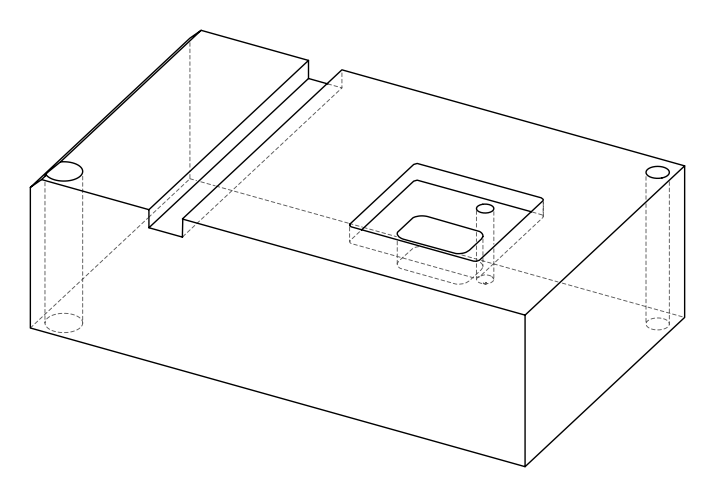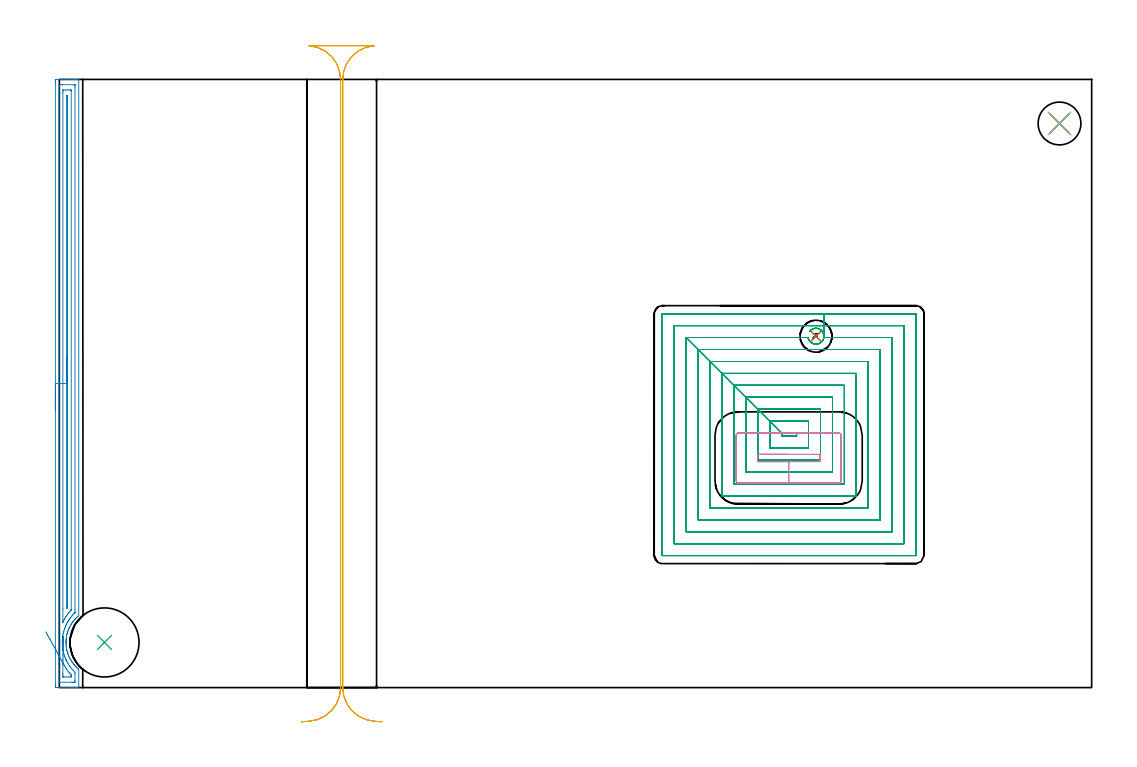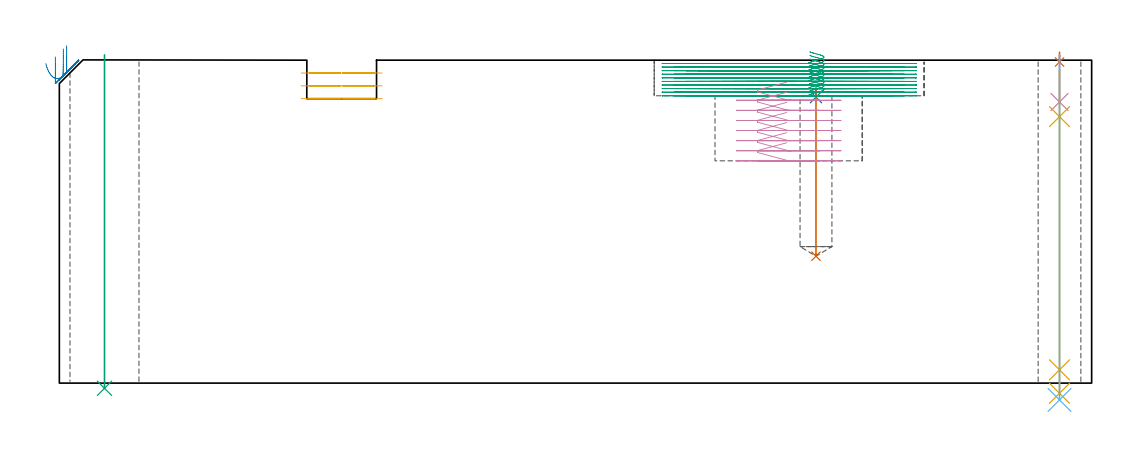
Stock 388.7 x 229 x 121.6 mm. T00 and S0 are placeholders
(PLAN: 11 operations, 9 tool changes, 61.4 min)
(1 SPOT_DRILL | STEP1HOLE_1 | NXT0321_9005460120000 | 0.03 min | 3 mm3)
(2 SPOT_DRILL_1 | STEP1POCKET | NXT0321_9005460120000 | 0.03 min | 1413 mm3)
(3 INDEXABLE_INSERT_DRILL_THROUGH_HOLE_FROM_SOLID | STEP1HOLE | NXT0302_023 | 0.5 min | 64501 mm3)
(4 DRILL_BLIND_HOLE_INTO_CENTER | STEP1HOLE_1 | NXT0301_076 | 0.07 min | 1244 mm3)
(5 GUN_DRILL_THROUGH_HOLE | STEP1HOLE_1 | UGT0307_007 | 0.6 min | 8371 mm3)
(6 DRILL_TO_ENLARGE_THROUGH_HOLE | STEP1HOLE_1 | UGT0301_285 | 0.52 min | 15088 mm3)
(7 DRILL_BLIND_HOLE_INTO_CENTER_1 | STEP1POCKET | UGT0301_515 | 0.25 min | 6637 mm3)
(8 AREA_MILL | FG_CHAMFER_SURFACE | UGT0205_001 | 7.37 min | 8739 mm3)
(9 MILL_RECTANGULAR_POCKET | POCKET_RECTANGULAR_STRAIGHT | NXT0201_008 | Follow Part, ap 1.5, ae 75% | 45.35 min | 130606 mm3)
(10 MILL_RECTANGULAR_POCKET_1 | POCKET_RECTANGULAR_STRAIGHT_1 | UGT0201_008 | Follow Part, ap 4, ae 75% | 3.22 min | 45509 mm3)
(11 MILL_RECTANGULAR_SLOT | SLOT_RECTANGULAR | UGT0201_109 | Follow Part, ap 6.35, ae 75% | 3.44 min | 87074 mm3)
(TOOL NXT0321_9005460120000 | NC Spot Drill, 142deg, 12mm, Carbide, Uncoated | D12 PA142 FL30 Z2)
(TOOL NXT0302_023 | Index. Insert Drill 26mm [880-D2600L32-05] | D26 PA176 FL130 Z2)
(TOOL NXT0301_076 | Carbide Drill 10.5mm [860.1-1050-032A1-MM 2214] | D10.5 PA140 FL55 Z2)
(TOOL UGT0307_007 | Gun Drill 10 mm | D10 PA130 FL24 Z1)
(TOOL UGT0301_285 | Twist Drill 16.1 mm | D16.1 PA118 FL125 Z2)
(TOOL UGT0301_515 | Carbide Drill 12.0 mm | D12 PA118 FL101 Z2)
(TOOL UGT0205_001 | Chamfer Mill 20 x 3 x 45 deg. | D20 FL50 Z2)
(TOOL NXT0201_008 | ENDMILL 6mm [2P460-0600-NA 1630] | D6 FL26 Z6)
(TOOL UGT0201_008 | End Mill 16 mm | D16 FL32 Z4)
(TOOL UGT0201_109 | End Mill 25.4 mm | D25.4 FL25 Z2)
(OP 1 SPOT_DRILL)
G17 G21 G94 G90
T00 M6
G54
G17 G0 G90 X376.6 Y212.4 S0 M3
G43 Z131.6 H0
G94 G81 G98 Z120.907 F250. R124.6
G80
M5
M2
(OP 2 SPOT_DRILL_1)
G17 G21 G94 G90
T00 M6
G54
G17 G0 G90 X284.9 Y132.3 S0 M3
G43 Z131.6 H0
G94 G81 G98 Z107.684 F250. R111.2
G80
M5
M2
(OP 3 INDEXABLE_INSERT_DRILL_THROUGH_HOLE_FROM_SOLID)
G17 G21 G94 G90
T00 M6
G54
G17 G0 G90 X17. Y17. S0 M3
G43 Z131.6 H1
G94 G81 G98 Z-1.954 F250. R123.6
G80
M5
M2
(OP 4 DRILL_BLIND_HOLE_INTO_CENTER)
G17 G21 G94 G90
T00 M6
G54
G17 G0 G90 X376.6 Y212.4 S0 M3
G43 Z131.6 H1
G94 G81 G98 Z105.85 F250. R123.6
G80
M5
M2
(OP 5 GUN_DRILL_THROUGH_HOLE)
G17 G21 G94 G90
T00 M6
G54
G17 G0 G90 X376.6 Y212.4 M8
G43 Z131.6 H0
Z117.934
S716 M3
G94 G1 Z100.338 F125. M26
G4 X.084
Z5. F250.
G4 X.084
Z-3.832 F125.
G4 X.084
M5
M9
G0 Z117.934
Z131.6
M2
(OP 6 DRILL_TO_ENLARGE_THROUGH_HOLE)
G17 G21 G94 G90
T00 M6
G54
G17 G0 G90 X376.6 Y212.4 S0 M3
G43 Z131.6 H0
G94 G73 G98 Z-6.337 F250. Q15.992 R123.6
G80
M5
M2
(OP 7 DRILL_BLIND_HOLE_INTO_CENTER_1)
G17 G21 G94 G90
T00 M6
G54
G17 G0 G90 X284.9 Y132.3 S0 M3
G43 Z131.6 H0
G94 G81 G98 Z47.8 F250. R110.2
G80
M5
M2
(OP 8 AREA_MILL)
G17 G21 G94 G90
T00 M6
G54
G17 G0 G90 X-1.5 Y104.5 S1061 M3
G43 Z131.6 H0
Z122.8
G94 G1 Y104.538 Z121.928 F250.
Y104.652 Z121.063
Y104.841 Z120.212
Y105.103 Z119.38
Y105.437 Z118.574
Y105.84 Z117.8
Y106.308 Z117.064
Y106.84 Z116.372
Y107.429 Z115.729
Y108.072 Z115.14
Y108.764 Z114.608
Y109.5 Z114.14
Y110.274 Z113.737
Y111.08 Z113.403
Y111.912 Z113.141
Y112.764 Z112.952
Y113.628 Z112.838
Y114.5 Z112.8
Y227.935
X-1.499 Y228.384 Z112.801
X-1.495 Y228.823 Z112.803
X-1.492 Y228.99 Z112.806
X-1.062 Y229. Z113.235
X4.221 Z118.515
X4.767 Z119.064
X5.101 Z119.397
X5.648 Z119.944
X5.982 Z120.277
X6.65 Z120.949
X6.968 Z121.267
X7.301 Y228.994 Z121.591
X7.305 Y228.991 Z121.595
X7.3 Y228.834 Z121.6
X7.301 Y27.088 Z121.599
X6.97 Y26.806 Z121.27
X6.931 Y26.772 Z121.23
X6.588 Y26.461 Z120.887
X6.19 Y26.064 Z120.489
X6.057 Y25.924 Z120.354
X5.982 Y25.844 Z120.278
X5.902 Y25.762 Z120.201
X5.84 Y25.696 Z120.139
X5.688 Y25.521 Z119.986
X5.395 Y25.167 Z119.694
X5.348 Y25.108 Z119.648
X5.109 Y24.804 Z119.408
X5.057 Y24.733 Z119.356
X4.839 Y24.429 Z119.136
X4.808 Y24.382 Z119.105
X4.498 Y23.911 Z118.795
X4.455 Y23.839 Z118.752
X4.232 Y23.467 Z118.531
X3.963 Y22.985 Z118.262
X3.756 Y22.558 Z118.054
X3.614 Y22.246 Z117.914
X3.561 Y22.126 Z117.858
X3.532 Y22.053 Z117.827
X3.38 Y21.681 Z117.678
X3.214 Y21.234 Z117.514
X3.087 Y20.856 Z117.387
X2.944 Y20.341 Z117.242
X2.926 Y20.267 Z117.222
X2.833 Y19.896 Z117.132
X2.738 Y19.449 Z117.036
X2.727 Y19.373 Z117.021
X2.662 Y19.003 Z116.957
X2.607 Y18.603 Z116.902
X2.6 Y18.556 Z116.896
X2.554 Y18.11 Z116.851
X2.54 Y17.867 Z116.831
X2.524 Y17.664 Z116.82
X2.51 Y17.192 Z116.803
Y17.164
X2.511 Y17.038 Z116.802
X2.51 Y16.771 Z116.804
X2.524 Y16.325 Z116.822
X2.555 Y15.879 Z116.852
X2.563 Y15.801 Z116.86
X2.6 Y15.432 Z116.899
X2.631 Y15.206 Z116.93
X2.661 Y14.986 Z116.961
X2.675 Y14.907 Z116.974
X2.74 Y14.539 Z117.04
X2.84 Y14.094 Z117.135
X2.862 Y14.014 Z117.155
X2.982 Y13.54 Z117.282
X3.071 Y13.201 Z117.37
X3.088 Y13.143 Z117.387
X3.186 Y12.853 Z117.485
X3.23 Y12.724 Z117.528
X3.34 Y12.423 Z117.64
X3.383 Y12.309 Z117.68
X3.418 Y12.228 Z117.713
X3.543 Y11.919 Z117.841
X3.567 Y11.861 Z117.865
X3.765 Y11.416 Z118.063
X3.862 Y11.215 Z118.161
X3.964 Y11.016 Z118.261
X4.237 Y10.524 Z118.533
X4.508 Y10.075 Z118.806
X4.795 Y9.631 Z119.092
X4.839 Y9.567 Z119.136
X5.147 Y9.149 Z119.446
X5.466 Y8.739 Z119.766
X5.536 Y8.655 Z119.836
X5.588 Y8.592 Z119.888
X5.713 Y8.45 Z120.012
X5.938 Y8.208 Z120.237
X6.275 Y7.846 Z120.574
X6.361 Y7.762 Z120.66
X6.588 Y7.54 Z120.887
X6.917 Y7.242 Z121.216
X7.027 Y7.147 Z121.326
X7.3 Y6.901 Z121.6
Y0.169
X7.301 Y0.004 Z121.592
X6.968 Y0. Z121.267
X6.65 Z120.949
X5.982 Z120.277
X4.767 Z119.064
X4.221 Z118.515
X-0.789 Z113.508
X-1.062 Y0.002 Z113.235
X-1.285 Y0.005 Z113.012
X-1.492 Y0.01 Z112.806
X-1.495 Y0.177 Z112.803
X-1.499 Y0.616 Z112.801
X-1.5 Y1.06 Z112.8
Y114.5
X-0.086 Z114.214
X-0.085 Y226.5 Z114.215
X-0.084 Y226.598 Z114.216
X-0.079 Y226.986 Z114.221
X0.306 Y226.996 Z114.606
X0.699 Y226.999 Z114.999
X1.183 Y227. Z115.483
X5.794 Y226.999 Z120.094
X5.825 Y226.998 Z120.125
X5.857 Y226.994 Z120.157
X5.878 Y226.991 Z120.178
X5.879 Y226.966 Z120.179
X5.885 Y226.696 Z120.185
Y226.598
X5.886 Y225.802 Z120.186
Y29.199
X5.884 Y28.405 Z120.184
X5.882 Y28.305 Z120.182
X5.879 Y28.211 Z120.179
X5.54 Y27.861 Z119.84
X5.101 Y27.412 Z119.401
X4.691 Y26.935 Z118.991
X4.344 Y26.519 Z118.644
X4.289 Y26.449 Z118.589
X4.221 Y26.359 Z118.521
X3.915 Y25.936 Z118.215
X3.699 Y25.626 Z117.999
X3.556 Y25.407 Z117.856
X3.34 Y25.068 Z117.64
X3.215 Y24.86 Z117.515
X3.141 Y24.733 Z117.441
X2.897 Y24.289 Z117.197
X2.664 Y23.839 Z116.964
X2.623 Y23.757 Z116.923
X2.596 Y23.701 Z116.896
X2.46 Y23.401 Z116.76
X2.323 Y23.085 Z116.623
X2.267 Y22.946 Z116.567
X2.074 Y22.445 Z116.374
X1.932 Y22.053 Z116.232
X1.842 Y21.786 Z116.142
X1.652 Y21.16 Z115.952
X1.642 Y21.128 Z115.942
X1.636 Y21.103 Z115.936
X1.579 Y20.883 Z115.879
X1.464 Y20.384 Z115.764
X1.439 Y20.267 Z115.739
X1.32 Y19.636 Z115.62
X1.277 Y19.373 Z115.577
X1.207 Y18.858 Z115.507
X1.168 Y18.48 Z115.468
X1.133 Y18.039 Z115.433
X1.11 Y17.587 Z115.41
X1.099 Y17.181 Z115.399
X1.101 Y16.694 Z115.401
X1.116 Y16.271 Z115.416
X1.145 Y15.801 Z115.445
X1.191 Y15.302 Z115.491
X1.238 Y14.907 Z115.538
X1.338 Y14.258 Z115.638
X1.382 Y14.014 Z115.682
X1.579 Y13.139 Z115.879
X1.585 Y13.118 Z115.885
X1.837 Y12.228 Z116.137
X1.969 Y11.833 Z116.269
X2.155 Y11.335 Z116.455
X2.46 Y10.597 Z116.76
X2.528 Y10.441 Z116.828
X2.586 Y10.313 Z116.886
X2.844 Y9.809 Z117.144
X2.988 Y9.548 Z117.288
X3.34 Y8.939 Z117.64
X3.516 Y8.655 Z117.816
X3.849 Y8.139 Z118.149
X4.127 Y7.762 Z118.427
X4.168 Y7.708 Z118.468
X4.221 Y7.639 Z118.521
X4.56 Y7.216 Z118.86
X4.858 Y6.868 Z119.158
X5.101 Y6.604 Z119.401
X5.693 Y5.975 Z119.993
X5.879 Y5.771 Z120.179
X5.886 Y5.082 Z120.186
X5.885 Y2.501 Z120.185
X5.884 Y2.402 Z120.184
X5.879 Y2.014 Z120.179
X5.494 Y2.004 Z119.794
X5.101 Y2.001 Z119.401
X4.617 Y2. Z118.917
X0.006 Y2.001 Z114.306
X-0.025 Y2.002 Z114.275
X-0.057 Y2.006 Z114.243
X-0.078 Y2.009 Z114.222
X-0.079 Y2.034 Z114.221
X-0.085 Y2.304 Z114.215
X-0.086 Y6.677 Z114.214
Y114.5
X1.328 Z115.628
X1.329 Y224.172 Z115.629
X1.332 Y224.811 Z115.632
X1.335 Y224.938 Z115.635
X1.338 Y224.99 Z115.638
X1.397 Y224.996 Z115.697
X1.579 Y224.998 Z115.879
X2.274 Y225. Z116.574
X3.154 Z117.454
X4.035 Z118.335
X4.221 Y224.997 Z118.521
X4.407 Y224.993 Z118.707
X4.455 Y224.99 Z118.755
X4.465 Y224.961 Z118.765
X4.468 Y224.896 Z118.768
X4.47 Y224.811 Z118.77
X4.471 Y224.557 Z118.771
Y29.518
X4.469 Y29.358 Z118.769
X4.467 Y29.279 Z118.767
X4.465 Y29.244 Z118.765
X4.428 Y29.199 Z118.728
X4.329 Y29.089 Z118.629
X4.221 Y28.97 Z118.521
X3.913 Y28.618 Z118.213
X3.644 Y28.305 Z117.944
X3.507 Y28.137 Z117.807
X3.34 Y27.927 Z117.64
X3.12 Y27.635 Z117.42
X2.957 Y27.412 Z117.257
X2.753 Y27.115 Z117.053
X2.46 Y26.68 Z116.76
X2.397 Y26.583 Z116.697
X2.358 Y26.519 Z116.658
X2.066 Y26.025 Z116.366
X1.838 Y25.626 Z116.138
X1.747 Y25.456 Z116.047
X1.579 Y25.133 Z115.879
X1.364 Y24.696 Z115.664
X1.354 Y24.677 Z115.654
X1.34 Y24.654 Z115.64
X1.335 Y24.679 Z115.635
X1.331 Y24.733 Z115.631
X1.329 Y24.769 Z115.629
X1.328 Y29.565 Z115.628
Y114.5
X2.743 Z117.043
Y222.419
X2.745 Y222.736 Z117.045
X2.748 Y222.897 Z117.048
X2.751 Y222.99 Z117.051
X2.796 Y222.993 Z117.096
X2.9 Y222.995 Z117.2
X3.004 Y222.993 Z117.304
X3.049 Y222.99 Z117.349
X3.052 Y222.897 Z117.352
X3.055 Y222.738 Z117.355
X3.057 Y222.419 Z117.357
Y222.132
Y30.985
X3.056 Y30.666 Z117.356
X3.054 Y30.383 Z117.354
X3.05 Y30.231 Z117.35
X2.943 Y30.092 Z117.243
X2.884 Y30.02 Z117.184
X2.857 Y29.988 Z117.157
X2.819 Y29.945 Z117.119
X2.754 Y29.875 Z117.054
X2.748 Y29.872 Z117.048
X2.746 Y29.875 Z117.046
X2.744 Y29.905 Z117.044
X2.743 Y30.328 Z117.043
Y114.5
Y115.372 Z117.081
Y116.236 Z117.195
Y117.088 Z117.383
Y117.92 Z117.646
Y118.726 Z117.98
Y119.5 Z118.382
Y120.236 Z118.851
Y120.928 Z119.382
Y121.571 Z119.972
Y122.16 Z120.615
Y122.692 Z121.307
Y123.16 Z122.043
Y123.563 Z122.816
Y123.897 Z123.622
Y124.159 Z124.454
Y124.348 Z125.306
Y124.462 Z126.171
Y124.5 Z127.043
G0 Z131.6
X-5.086 Y21.006
Z120.311
G1 X-4.888 Y20.645 Z119.542
X-4.658 Y20.226 Z118.812
X-4.399 Y19.753 Z118.126
X-4.111 Y19.23 Z117.49
X-3.799 Y18.66 Z116.909
X-3.463 Y18.047 Z116.386
X-3.106 Y17.397 Z115.926
X-2.731 Y16.715 Z115.533
X-2.342 Y16.005 Z115.209
X-1.94 Y15.273 Z114.956
X-1.529 Y14.524 Z114.778
X-1.112 Y13.765 Z114.675
X-0.693 Y13. Z114.647
X-0.274 Y12.237 Z114.696
X0.142 Y11.48 Z114.82
X0.55 Y10.735 Z115.019
X0.949 Y10.008 Z115.291
X1.335 Y9.305 Z115.635
X1.475 Y9.051 Z115.775
X1.579 Y8.855 Z115.879
X1.684 Y8.655 Z115.984
X1.806 Y8.425 Z116.106
X2.196 Y7.762 Z116.496
X2.46 Y7.328 Z116.76
X2.761 Y6.868 Z117.061
X3.34 Y6.072 Z117.64
X3.414 Y5.975 Z117.714
X3.722 Y5.588 Z118.022
X4.173 Y5.082 Z118.473
X4.422 Y4.808 Z118.722
X4.465 Y4.744 Z118.765
X4.467 Y4.613 Z118.767
X4.469 Y4.443 Z118.769
X4.468 Y4.189 Z118.768
X4.465 Y4.063 Z118.765
X4.462 Y4.01 Z118.762
X4.403 Y4.004 Z118.703
X4.221 Y4.002 Z118.521
X3.526 Y4. Z117.826
X2.646 Z116.946
X1.765 Z116.065
X1.579 Y4.003 Z115.879
X1.393 Y4.007 Z115.693
X1.345 Y4.01 Z115.645
X1.335 Y4.039 Z115.635
X1.332 Y4.104 Z115.632
X1.33 Y4.189 Z115.63
X1.329 Y4.828 Z115.629
X1.328 Y5.082 Z115.628
X1.33 Y8.908 Z115.63
X1.332 Y9.164 Z115.632
X1.335 Y9.305 Z115.635
X1.35 Y10.176 Z115.688
X1.365 Y11.039 Z115.817
X1.38 Y11.887 Z116.021
X1.395 Y12.714 Z116.298
X1.409 Y13.514 Z116.646
X1.422 Y14.28 Z117.062
X1.435 Y15.008 Z117.544
X1.447 Y15.69 Z118.087
X1.458 Y16.323 Z118.688
X1.468 Y16.901 Z119.341
X1.477 Y17.42 Z120.042
X1.485 Y17.875 Z120.786
X1.492 Y18.264 Z121.567
X1.498 Y18.584 Z122.379
X1.502 Y18.832 Z123.215
X1.505 Y19.005 Z124.07
X1.507 Y19.104 Z124.937
Y19.127 Z125.809
G0 Z131.6
M5
M2
(OP 9 MILL_RECTANGULAR_POCKET)
G17 G21 G94 G90
T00 M6
G54
G17 G0 G90 X282.608 Y134.212 S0 M3
G43 Z131.711 H1
Z124.711
G94 G1 X282.726 Y134.364 Z124.66 F250.
X282.755 Y134.394 Z124.648
X283.142 Y134.726 Z124.511
X283.619 Y135.008 Z124.363
X283.833 Y135.102 Z124.3
X284.065 Y135.188 Z124.234
X284.681 Y135.293 Z124.067
X285.305 Y135.27 Z123.9
X285.911 Y135.122 Z123.732
X286.475 Y134.853 Z123.565
X286.674 Y134.707 Z123.499
X287.095 Y134.334 Z123.348
X287.45 Y133.872 Z123.192
X287.578 Y133.662 Z123.126
X287.806 Y133.053 Z122.952
X287.898 Y132.41 Z122.778
X287.851 Y131.761 Z122.603
X287.666 Y131.138 Z122.429
X287.352 Y130.568 Z122.255
X286.924 Y130.079 Z122.081
X286.73 Y129.928 Z122.015
X286.274 Y129.641 Z121.871
X286.056 Y129.529 Z121.805
X285.524 Y129.364 Z121.656
X284.97 Y129.299 Z121.506
X284.414 Y129.337 Z121.357
X283.875 Y129.477 Z121.208
X283.371 Y129.714 Z121.058
X283.17 Y129.855 Z120.993
X282.97 Y129.996 Z120.927
X282.695 Y130.257 Z120.826
X282.456 Y130.549 Z120.724
X282.329 Y130.759 Z120.659
X282.102 Y131.233 Z120.518
X282.008 Y131.508 Z120.44
X281.97 Y131.653 Z120.4
X281.947 Y131.8 Z120.36
X236. F500.
X272. Y95.8
Y94.7
X277.6
Y95.8
X272.
X267.5 Y100.3
Y90.2
X282.1
Y100.3
X267.5
X263. Y104.8
Y85.7
X286.6
Y104.8
X263.
X258.5 Y109.3
Y81.2
X291.1
Y109.3
X258.5
X254. Y113.8
Y76.7
X295.6
Y113.8
X254.
X249.5 Y118.3
Y72.2
X300.1
Y118.3
X249.5
X245. Y122.8
Y67.7
X304.6
Y122.8
X245.
X240.5 Y127.3
Y63.2
X309.1
Y127.3
X240.5
X236. Y131.8
Y58.7
X313.6
Y131.8
X287.848
G3 X287.848 Y132.808 R3.014
G1 Y136.3
X231.5
Y54.2
X318.1
Y136.3
X287.848
Y140.8
X227.1
X227.045 Y140.795
X227.005 Y140.755
X227. Y140.7
Y49.8
X227.005 Y49.745
X227.045 Y49.705
X227.1 Y49.7
X322.5
X322.555 Y49.705
X322.595 Y49.745
X322.6 Y49.8
Y140.7
X322.595 Y140.755
X322.555 Y140.795
X322.5 Y140.8
X287.848
X286.848
G0 X282.608 Y134.213 Z123.36
G1 X282.726 Y134.364 Z123.309 F250.
X282.755 Y134.394 Z123.298
X283.142 Y134.726 Z123.161
X283.619 Y135.008 Z123.012
X283.833 Y135.102 Z122.95
X284.065 Y135.188 Z122.883
X284.66 Y135.291 Z122.722
X285.291 Y135.272 Z122.552
X285.905 Y135.124 Z122.383
X286.476 Y134.852 Z122.214
X286.675 Y134.707 Z122.148
X287.095 Y134.334 Z121.997
X287.45 Y133.872 Z121.841
X287.555 Y133.699 Z121.787
X287.636 Y133.514 Z121.733
X287.735 Y133.289 Z121.667
X287.871 Y132.722 Z121.511
X287.895 Y132.14 Z121.355
X287.808 Y131.564 Z121.198
X287.611 Y131.015 Z121.042
X287.313 Y130.514 Z120.886
X286.925 Y130.079 Z120.73
X286.731 Y129.928 Z120.664
X286.272 Y129.641 Z120.519
X286.054 Y129.528 Z120.453
X285.451 Y129.349 Z120.285
X284.823 Y129.299 Z120.116
X284.2 Y129.38 Z119.947
X283.966 Y129.456 Z119.882
X283.733 Y129.533 Z119.816
X283.371 Y129.714 Z119.707
X283.17 Y129.855 Z119.642
X282.97 Y129.996 Z119.576
X282.695 Y130.257 Z119.475
X282.456 Y130.549 Z119.373
X282.329 Y130.759 Z119.307
X282.102 Y131.233 Z119.167
X282.008 Y131.508 Z119.089
X281.97 Y131.653 Z119.049
X281.947 Y131.8 Z119.009
X236. F500.
X272. Y95.8
Y94.7
X277.6
Y95.8
X272.
X267.5 Y100.3
Y90.2
X282.1
Y100.3
X267.5
X263. Y104.8
Y85.7
X286.6
Y104.8
X263.
X258.5 Y109.3
Y81.2
X291.1
Y109.3
X258.5
X254. Y113.8
Y76.7
X295.6
Y113.8
X254.
X249.5 Y118.3
Y72.2
X300.1
Y118.3
X249.5
X245. Y122.8
Y67.7
X304.6
Y122.8
X245.
X240.5 Y127.3
Y63.2
X309.1
Y127.3
X240.5
X236. Y131.8
Y58.7
X313.6
Y131.8
X287.847
G3 X287.847 Y132.808 R3.014
G1 Y136.3
X231.5
Y54.2
X318.1
Y136.3
X287.847
Y140.8
X227.1
X227.045 Y140.795
X227.005 Y140.755
X227. Y140.7
Y49.8
X227.005 Y49.745
X227.045 Y49.705
X227.1 Y49.7
X322.5
X322.555 Y49.705
X322.595 Y49.745
X322.6 Y49.8
Y140.7
X322.595 Y140.755
X322.555 Y140.795
X322.5 Y140.8
X287.847
X286.847
G0 X282.608 Y134.213 Z122.009
G1 X282.726 Y134.364 Z121.958 F250.
X282.755 Y134.394 Z121.947
X283.142 Y134.726 Z121.81
X283.619 Y135.008 Z121.661
X283.833 Y135.102 Z121.599
X284.066 Y135.188 Z121.532
X284.633 Y135.289 Z121.378
X285.135 Z121.243
X285.63 Y135.207 Z121.109
X286.105 Y135.045 Z120.974
X286.323 Y134.928 Z120.908
X286.672 Y134.708 Z120.798
X287.096 Y134.333 Z120.646
X287.45 Y133.872 Z120.49
X287.553 Y133.702 Z120.437
X287.634 Y133.52 Z120.384
X287.733 Y133.295 Z120.318
X287.87 Y132.728 Z120.161
X287.896 Y132.144 Z120.005
X287.809 Y131.567 Z119.848
X287.612 Y131.017 Z119.692
X287.314 Y130.515 Z119.535
X286.925 Y130.079 Z119.379
X286.731 Y129.928 Z119.313
X286.272 Y129.641 Z119.168
X286.054 Y129.528 Z119.102
X285.451 Y129.349 Z118.934
X284.824 Y129.299 Z118.765
X284.201 Y129.38 Z118.597
X283.968 Y129.456 Z118.531
X283.734 Y129.532 Z118.465
X283.371 Y129.714 Z118.356
X283.17 Y129.855 Z118.291
X282.97 Y129.996 Z118.225
X282.695 Y130.257 Z118.123
X282.456 Y130.549 Z118.022
X282.329 Y130.759 Z117.956
X282.102 Y131.233 Z117.816
X282.008 Y131.508 Z117.738
X281.97 Y131.653 Z117.698
X281.947 Y131.8 Z117.658
X236. F500.
X272. Y95.8
Y94.7
X277.6
Y95.8
X272.
X267.5 Y100.3
Y90.2
X282.1
Y100.3
X267.5
X263. Y104.8
Y85.7
X286.6
Y104.8
X263.
X258.5 Y109.3
Y81.2
X291.1
Y109.3
X258.5
X254. Y113.8
Y76.7
X295.6
Y113.8
X254.
X249.5 Y118.3
Y72.2
X300.1
Y118.3
X249.5
X245. Y122.8
Y67.7
X304.6
Y122.8
X245.
X240.5 Y127.3
Y63.2
X309.1
Y127.3
X240.5
X236. Y131.8
Y58.7
X313.6
Y131.8
X287.847
G3 X287.847 Y132.808 R3.014
G1 Y136.3
X231.5
Y54.2
X318.1
Y136.3
X287.847
Y140.8
X227.1
X227.045 Y140.795
X227.005 Y140.755
X227. Y140.7
Y49.8
X227.005 Y49.745
X227.045 Y49.705
X227.1 Y49.7
X322.5
X322.555 Y49.705
X322.595 Y49.745
X322.6 Y49.8
Y140.7
X322.595 Y140.755
X322.555 Y140.795
X322.5 Y140.8
X287.847
X286.847
G0 X282.609 Y134.214 Z120.658
G1 X282.726 Y134.364 Z120.607 F250.
X282.755 Y134.394 Z120.596
X283.142 Y134.726 Z120.459
X283.619 Y135.008 Z120.31
X283.833 Y135.102 Z120.248
X284.066 Y135.188 Z120.181
X284.651 Y135.291 Z120.022
X285.124 Z119.895
X285.592 Y135.219 Z119.768
X286.043 Y135.076 Z119.642
X286.264 Y134.965 Z119.575
X286.673 Y134.708 Z119.446
X287.096 Y134.333 Z119.295
X287.45 Y133.872 Z119.139
X287.578 Y133.662 Z119.073
X287.806 Y133.053 Z118.899
X287.898 Y132.409 Z118.724
X287.851 Y131.761 Z118.55
X287.666 Y131.137 Z118.376
X287.352 Y130.568 Z118.202
X286.924 Y130.079 Z118.027
X286.73 Y129.927 Z117.962
X286.275 Y129.642 Z117.818
X286.057 Y129.53 Z117.752
X285.525 Y129.364 Z117.603
X284.971 Y129.299 Z117.453
X284.415 Y129.337 Z117.304
X283.876 Y129.477 Z117.155
X283.371 Y129.714 Z117.005
X283.17 Y129.855 Z116.939
X282.97 Y129.996 Z116.874
X282.695 Y130.257 Z116.772
X282.456 Y130.549 Z116.671
X282.329 Y130.759 Z116.605
X282.102 Y131.233 Z116.465
X282.008 Y131.508 Z116.387
X281.97 Y131.653 Z116.347
X281.947 Y131.8 Z116.307
X236. F500.
X272. Y95.8
Y94.7
X277.6
Y95.8
X272.
X267.5 Y100.3
Y90.2
X282.1
Y100.3
X267.5
X263. Y104.8
Y85.7
X286.6
Y104.8
X263.
X258.5 Y109.3
Y81.2
X291.1
Y109.3
X258.5
X254. Y113.8
Y76.7
X295.6
Y113.8
X254.
X249.5 Y118.3
Y72.2
X300.1
Y118.3
X249.5
X245. Y122.8
Y67.7
X304.6
Y122.8
X245.
X240.5 Y127.3
Y63.2
X309.1
Y127.3
X240.5
X236. Y131.8
Y58.7
X313.6
Y131.8
X287.848
G3 X287.848 Y132.808 R3.014
G1 Y136.3
X231.5
Y54.2
X318.1
Y136.3
X287.848
Y140.8
X227.1
X227.045 Y140.795
X227.005 Y140.755
X227. Y140.7
Y49.8
X227.005 Y49.745
X227.045 Y49.705
X227.1 Y49.7
X322.5
X322.555 Y49.705
X322.595 Y49.745
X322.6 Y49.8
Y140.7
X322.595 Y140.755
X322.555 Y140.795
X322.5 Y140.8
X287.848
X286.848
G0 X282.608 Y134.213 Z119.307
G1 X282.726 Y134.364 Z119.255 F250.
X282.755 Y134.394 Z119.244
X283.142 Y134.726 Z119.107
X283.619 Y135.008 Z118.959
X283.833 Y135.102 Z118.896
X284.066 Y135.188 Z118.83
X284.633 Y135.289 Z118.675
X285.134 Z118.541
X285.628 Y135.207 Z118.407
X286.103 Y135.046 Z118.273
X286.32 Y134.929 Z118.206
X286.674 Y134.707 Z118.094
X287.096 Y134.334 Z117.944
X287.45 Y133.872 Z117.788
X287.578 Y133.662 Z117.722
X287.806 Y133.053 Z117.548
X287.898 Y132.409 Z117.373
X287.851 Y131.761 Z117.199
X287.666 Y131.137 Z117.025
X287.352 Y130.568 Z116.851
X286.924 Y130.079 Z116.676
X286.73 Y129.927 Z116.61
X286.275 Y129.642 Z116.467
X286.057 Y129.53 Z116.401
X285.525 Y129.364 Z116.252
X284.971 Y129.299 Z116.102
X284.415 Y129.337 Z115.953
X283.876 Y129.477 Z115.803
X283.371 Y129.714 Z115.654
X283.17 Y129.855 Z115.588
X282.97 Y129.996 Z115.523
X282.695 Y130.257 Z115.421
X282.456 Y130.549 Z115.32
X282.329 Y130.759 Z115.254
X282.102 Y131.233 Z115.113
X282.008 Y131.508 Z115.036
X281.97 Y131.653 Z114.995
X281.947 Y131.8 Z114.955
X236. F500.
X272. Y95.8
Y94.7
X277.6
Y95.8
X272.
X267.5 Y100.3
Y90.2
X282.1
Y100.3
X267.5
X263. Y104.8
Y85.7
X286.6
Y104.8
X263.
X258.5 Y109.3
Y81.2
X291.1
Y109.3
X258.5
X254. Y113.8
Y76.7
X295.6
Y113.8
X254.
X249.5 Y118.3
Y72.2
X300.1
Y118.3
X249.5
X245. Y122.8
Y67.7
X304.6
Y122.8
X245.
X240.5 Y127.3
Y63.2
X309.1
Y127.3
X240.5
X236. Y131.8
Y58.7
X313.6
Y131.8
X287.848
G3 X287.848 Y132.808 R3.014
G1 Y136.3
X231.5
Y54.2
X318.1
Y136.3
X287.848
Y140.8
X227.1
X227.045 Y140.795
X227.005 Y140.755
X227. Y140.7
Y49.8
X227.005 Y49.745
X227.045 Y49.705
X227.1 Y49.7
X322.5
X322.555 Y49.705
X322.595 Y49.745
X322.6 Y49.8
Y140.7
X322.595 Y140.755
X322.555 Y140.795
X322.5 Y140.8
X287.848
X286.848
G0 X282.608 Y134.212 Z117.955
G1 X282.726 Y134.364 Z117.904 F250.
X282.755 Y134.394 Z117.893
X283.142 Y134.726 Z117.756
X283.619 Y135.008 Z117.608
X283.833 Y135.102 Z117.545
X284.065 Y135.188 Z117.479
X284.681 Y135.293 Z117.311
X285.304 Y135.27 Z117.144
X285.911 Y135.122 Z116.977
X286.474 Y134.853 Z116.81
X286.674 Y134.708 Z116.744
X287.095 Y134.334 Z116.593
X287.45 Y133.872 Z116.437
X287.578 Y133.662 Z116.371
X287.806 Y133.053 Z116.196
X287.898 Y132.409 Z116.022
X287.851 Y131.761 Z115.848
X287.666 Y131.137 Z115.674
X287.352 Y130.568 Z115.499
X286.924 Y130.079 Z115.325
X286.73 Y129.927 Z115.259
X286.275 Y129.642 Z115.116
X286.057 Y129.53 Z115.05
X285.525 Y129.364 Z114.9
X284.971 Y129.299 Z114.751
X284.415 Y129.337 Z114.602
X283.876 Y129.477 Z114.452
X283.371 Y129.714 Z114.303
X283.17 Y129.855 Z114.237
X282.97 Y129.996 Z114.172
X282.695 Y130.257 Z114.07
X282.456 Y130.549 Z113.969
X282.329 Y130.759 Z113.903
X282.102 Y131.233 Z113.762
X282.008 Y131.508 Z113.684
X281.97 Y131.653 Z113.644
X281.947 Y131.8 Z113.604
X236. F500.
X272. Y95.8
Y94.7
X277.6
Y95.8
X272.
X267.5 Y100.3
Y90.2
X282.1
Y100.3
X267.5
X263. Y104.8
Y85.7
X286.6
Y104.8
X263.
X258.5 Y109.3
Y81.2
X291.1
Y109.3
X258.5
X254. Y113.8
Y76.7
X295.6
Y113.8
X254.
X249.5 Y118.3
Y72.2
X300.1
Y118.3
X249.5
X245. Y122.8
Y67.7
X304.6
Y122.8
X245.
X240.5 Y127.3
Y63.2
X309.1
Y127.3
X240.5
X236. Y131.8
Y58.7
X313.6
Y131.8
X287.848
G3 X287.848 Y132.808 R3.014
G1 Y136.3
X231.5
Y54.2
X318.1
Y136.3
X287.848
Y140.8
X227.1
X227.045 Y140.795
X227.005 Y140.755
X227. Y140.7
Y49.8
X227.005 Y49.745
X227.045 Y49.705
X227.1 Y49.7
X322.5
X322.555 Y49.705
X322.595 Y49.745
X322.6 Y49.8
Y140.7
X322.595 Y140.755
X322.555 Y140.795
X322.5 Y140.8
X287.848
X286.848
G0 X282.606 Y134.21 Z116.604
G1 X282.726 Y134.364 Z116.552 F250.
X282.754 Y134.393 Z116.541
X283.144 Y134.728 Z116.403
X283.494 Y134.934 Z116.295
X283.617 Y135.007 Z116.256
X283.841 Y135.105 Z116.191
X284.073 Y135.19 Z116.125
X284.687 Y135.293 Z115.958
X285.308 Y135.27 Z115.791
X285.912 Y135.121 Z115.624
X286.474 Y134.853 Z115.458
X286.674 Y134.708 Z115.392
X287.095 Y134.335 Z115.241
X287.451 Y133.87 Z115.084
X287.547 Y133.713 Z115.035
X287.623 Y133.545 Z114.985
X287.723 Y133.323 Z114.92
X287.786 Y133.088 Z114.855
X287.85 Y132.851 Z114.789
X287.899 Y132.232 Z114.623
X287.819 Y131.616 Z114.456
X287.616 Y131.029 Z114.29
X287.296 Y130.497 Z114.124
X286.875 Y130.041 Z113.957
X286.678 Y129.895 Z113.891
X286.275 Y129.642 Z113.764
X286.056 Y129.53 Z113.698
X285.453 Y129.351 Z113.53
X284.827 Y129.301 Z113.361
X284.203 Y129.38 Z113.193
X283.969 Y129.456 Z113.127
X283.736 Y129.531 Z113.061
X283.371 Y129.714 Z112.952
X283.17 Y129.855 Z112.886
X282.97 Y129.997 Z112.82
X282.696 Y130.257 Z112.719
X282.457 Y130.549 Z112.618
X282.329 Y130.759 Z112.552
X282.102 Y131.233 Z112.411
X282.008 Y131.508 Z112.333
X281.97 Y131.653 Z112.293
X281.947 Y131.8 Z112.253
X236. F500.
X272. Y95.8
Y94.7
X277.6
Y95.8
X272.
X267.5 Y100.3
Y90.2
X282.1
Y100.3
X267.5
X263. Y104.8
Y85.7
X286.6
Y104.8
X263.
X258.5 Y109.3
Y81.2
X291.1
Y109.3
X258.5
X254. Y113.8
Y76.7
X295.6
Y113.8
X254.
X249.5 Y118.3
Y72.2
X300.1
Y118.3
X249.5
X245. Y122.8
Y67.7
X304.6
Y122.8
X245.
X240.5 Y127.3
Y63.2
X309.1
Y127.3
X240.5
X236. Y131.8
Y58.7
X313.6
Y131.8
X287.846
G3 X287.846 Y132.813 R3.006
G1 Y136.3
X231.5
Y54.2
X318.1
Y136.3
X287.846
Y140.8
X227.1
X227.045 Y140.795
X227.005 Y140.755
X227. Y140.7
Y49.8
X227.005 Y49.745
X227.045 Y49.705
X227.1 Y49.7
X322.5
X322.555 Y49.705
X322.595 Y49.745
X322.6 Y49.8
Y140.7
X322.595 Y140.755
X322.555 Y140.795
X322.5 Y140.8
X287.846
X286.846
G0 X282.605 Y134.209 Z115.253
G1 X282.726 Y134.364 Z115.201 F250.
X282.754 Y134.393 Z115.19
X283.144 Y134.728 Z115.052
X283.494 Y134.934 Z114.943
X283.617 Y135.007 Z114.905
X283.927 Y135.135 Z114.815
X284.114 Y135.197 Z114.762
X284.307 Y135.234 Z114.71
X284.55 Y135.281 Z114.643
X285.079 Y135.293 Z114.502
X285.602 Y135.214 Z114.36
X286.103 Y135.046 Z114.218
X286.321 Y134.929 Z114.152
X286.673 Y134.708 Z114.041
X287.095 Y134.334 Z113.889
X287.451 Y133.87 Z113.733
X287.547 Y133.713 Z113.683
X287.623 Y133.545 Z113.634
X287.723 Y133.323 Z113.569
X287.786 Y133.088 Z113.504
X287.85 Y132.851 Z113.438
X287.899 Y132.232 Z113.271
X287.819 Y131.616 Z113.105
X287.616 Y131.029 Z112.939
X287.296 Y130.497 Z112.772
X286.875 Y130.041 Z112.606
X286.678 Y129.895 Z112.54
X286.275 Y129.642 Z112.413
X286.056 Y129.53 Z112.347
X285.498 Y129.36 Z112.19
X284.917 Y129.3 Z112.034
X284.336 Y129.352 Z111.878
X283.775 Y129.515 Z111.721
X283.543 Y129.63 Z111.652
X283.324 Y129.742 Z111.586
X282.85 Y130.102 Z111.426
X282.457 Y130.549 Z111.267
X282.329 Y130.759 Z111.201
X282.102 Y131.233 Z111.06
X282.008 Y131.508 Z110.982
X281.97 Y131.653 Z110.942
X281.947 Y131.8 Z110.902
X236. F500.
X272. Y95.8
Y94.7
X277.6
Y95.8
X272.
X267.5 Y100.3
Y90.2
X282.1
Y100.3
X267.5
X263. Y104.8
Y85.7
X286.6
Y104.8
X263.
X258.5 Y109.3
Y81.2
X291.1
Y109.3
X258.5
X254. Y113.8
Y76.7
X295.6
Y113.8
X254.
X249.5 Y118.3
Y72.2
X300.1
Y118.3
X249.5
X245. Y122.8
Y67.7
X304.6
Y122.8
X245.
X240.5 Y127.3
Y63.2
X309.1
Y127.3
X240.5
X236. Y131.8
Y58.7
X313.6
Y131.8
X287.846
G3 X287.846 Y132.813 R3.006
G1 Y136.3
X231.5
Y54.2
X318.1
Y136.3
X287.846
Y140.8
X227.1
X227.045 Y140.795
X227.005 Y140.755
X227. Y140.7
Y49.8
X227.005 Y49.745
X227.045 Y49.705
X227.1 Y49.7
X322.5
X322.555 Y49.705
X322.595 Y49.745
X322.6 Y49.8
Y140.7
X322.595 Y140.755
X322.555 Y140.795
X322.5 Y140.8
X287.846
X286.846
G0 X282.607 Y134.211 Z113.902
G1 X282.724 Y134.362 Z113.851 F250.
X282.757 Y134.395 Z113.838
X283.142 Y134.726 Z113.702
X283.621 Y135.009 Z113.553
X283.833 Y135.102 Z113.491
X284.066 Y135.188 Z113.425
X284.633 Y135.289 Z113.27
X285.134 Z113.136
X285.629 Y135.207 Z113.002
X286.103 Y135.046 Z112.867
X286.321 Y134.929 Z112.801
X286.673 Y134.708 Z112.69
X287.096 Y134.333 Z112.539
X287.449 Y133.873 Z112.383
X287.577 Y133.663 Z112.317
X287.805 Y133.053 Z112.143
X287.898 Y132.409 Z111.968
X287.85 Y131.76 Z111.794
X287.665 Y131.136 Z111.62
X287.35 Y130.566 Z111.445
X286.921 Y130.077 Z111.271
X286.727 Y129.926 Z111.205
X286.276 Y129.643 Z111.062
X286.24 Y129.624 Z111.051
X286.019 Y129.515 Z110.985
X285.463 Y129.353 Z110.83
X284.887 Y129.3 Z110.675
X284.311 Y129.357 Z110.52
X284.074 Y129.424 Z110.454
X283.838 Y129.491 Z110.388
X283.371 Y129.714 Z110.25
X283.17 Y129.855 Z110.184
X282.97 Y129.997 Z110.118
X282.696 Y130.257 Z110.017
X282.457 Y130.549 Z109.916
X282.329 Y130.759 Z109.85
X282.102 Y131.232 Z109.709
X282.007 Y131.509 Z109.631
X281.97 Y131.653 Z109.591
X281.947 Y131.8 Z109.551
X236. F500.
X272. Y95.8
Y94.7
X277.6
Y95.8
X272.
X267.5 Y100.3
Y90.2
X282.1
Y100.3
X267.5
X263. Y104.8
Y85.7
X286.6
Y104.8
X263.
X258.5 Y109.3
Y81.2
X291.1
Y109.3
X258.5
X254. Y113.8
Y76.7
X295.6
Y113.8
X254.
X249.5 Y118.3
Y72.2
X300.1
Y118.3
X249.5
X245. Y122.8
Y67.7
X304.6
Y122.8
X245.
X240.5 Y127.3
Y63.2
X309.1
Y127.3
X240.5
X236. Y131.8
Y58.7
X313.6
Y131.8
X287.847
G3 X287.847 Y132.809 R3.015
G1 Y136.3
X231.5
Y54.2
X318.1
Y136.3
X287.847
Y140.8
X227.1
X227.045 Y140.795
X227.005 Y140.755
X227. Y140.7
Y49.8
X227.005 Y49.745
X227.045 Y49.705
X227.1 Y49.7
X322.5
X322.555 Y49.705
X322.595 Y49.745
X322.6 Y49.8
Y140.7
X322.595 Y140.755
X322.555 Y140.795
X322.5 Y140.8
X287.847
X286.847
G0 X282.606 Y134.21 Z112.551
G1 X282.724 Y134.362 Z112.499 F250.
X282.757 Y134.395 Z112.487
X283.142 Y134.726 Z112.351
X283.621 Y135.009 Z112.202
X284.106 Y135.198 Z112.062
X284.623 Y135.288 Z111.922
X285.267 Y135.275 Z111.749
X285.893 Y135.128 Z111.577
X286.475 Y134.853 Z111.404
X286.674 Y134.707 Z111.338
X287.095 Y134.334 Z111.187
X287.449 Y133.873 Z111.031
X287.577 Y133.663 Z110.966
X287.805 Y133.053 Z110.791
X287.898 Y132.409 Z110.617
X287.85 Y131.76 Z110.443
X287.665 Y131.136 Z110.268
X287.35 Y130.567 Z110.094
X286.922 Y130.077 Z109.92
X286.728 Y129.926 Z109.854
X286.274 Y129.641 Z109.71
X286.222 Y129.615 Z109.695
X286.002 Y129.507 Z109.629
X285.343 Y129.331 Z109.446
X284.663 Y129.308 Z109.264
X283.994 Y129.437 Z109.081
X283.371 Y129.714 Z108.899
X283.17 Y129.855 Z108.833
X282.97 Y129.996 Z108.767
X282.697 Y130.255 Z108.666
X282.458 Y130.546 Z108.565
X282.329 Y130.759 Z108.499
X282.102 Y131.232 Z108.358
X282.007 Y131.509 Z108.28
X281.97 Y131.653 Z108.24
X281.947 Y131.8 Z108.2
X236. F500.
X272. Y95.8
Y94.7
X277.6
Y95.8
X272.
X267.5 Y100.3
Y90.2
X282.1
Y100.3
X267.5
X263. Y104.8
Y85.7
X286.6
Y104.8
X263.
X258.5 Y109.3
Y81.2
X291.1
Y109.3
X258.5
X254. Y113.8
Y76.7
X295.6
Y113.8
X254.
X249.5 Y118.3
Y72.2
X300.1
Y118.3
X249.5
X245. Y122.8
Y67.7
X304.6
Y122.8
X245.
X240.5 Y127.3
Y63.2
X309.1
Y127.3
X240.5
X236. Y131.8
Y58.7
X313.6
Y131.8
X287.847
G3 X287.847 Y132.809 R3.015
G1 Y136.3
X231.5
Y54.2
X318.1
Y136.3
X287.847
Y140.8
X227.1
X227.045 Y140.795
X227.005 Y140.755
X227. Y140.7
Y49.8
X227.005 Y49.745
X227.045 Y49.705
X227.1 Y49.7
X322.5
X322.555 Y49.705
X322.595 Y49.745
X322.6 Y49.8
Y140.7
X322.595 Y140.755
X322.555 Y140.795
X322.5 Y140.8
X287.847
X286.847
G0 Z131.711
M5
M2
(OP 10 MILL_RECTANGULAR_POCKET_1)
G17 G21 G94 G90
T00 M6
G54
G17 G0 G90 X273.882 Y87.8 S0 M3
G43 Z131.711 H0
Z113.308
G94 G1 X262.9 Z110.365 F250.
Y85.1 Z109.642
X274.6 Z106.507
X286.3 F500.
Y87.8
X262.9
Y85.1
X274.6
Y77.1
X293.6
G3 X294.3 Y77.8 R0.7
G1 Y95.1
G3 X293.6 Y95.8 R0.7
G1 X255.6
G3 X254.9 Y95.1 R0.7
G1 Y77.8
G3 X255.6 Y77.1 R0.7
G1 X274.6
X275.6
G0 X273.882 Y87.8 Z109.507
G1 X262.9 Z106.564 F250.
Y85.1 Z105.84
X274.6 Z102.705
X286.3 F500.
Y87.8
X262.9
Y85.1
X274.6
Y77.1
X293.6
G3 X294.3 Y77.8 R0.7
G1 Y95.1
G3 X293.6 Y95.8 R0.7
G1 X255.6
G3 X254.9 Y95.1 R0.7
G1 Y77.8
G3 X255.6 Y77.1 R0.7
G1 X274.6
X275.6
G0 X273.882 Y87.8 Z105.705
G1 X262.9 Z102.763 F250.
Y85.1 Z102.039
X274.6 Z98.904
X286.3 F500.
Y87.8
X262.9
Y85.1
X274.6
Y77.1
X293.6
G3 X294.3 Y77.8 R0.7
G1 Y95.1
G3 X293.6 Y95.8 R0.7
G1 X255.6
G3 X254.9 Y95.1 R0.7
G1 Y77.8
G3 X255.6 Y77.1 R0.7
G1 X274.6
X275.6
G0 X273.882 Y87.8 Z101.904
G1 X262.9 Z98.962 F250.
Y85.1 Z98.238
X274.6 Z95.103
X286.3 F500.
Y87.8
X262.9
Y85.1
X274.6
Y77.1
X293.6
G3 X294.3 Y77.8 R0.7
G1 Y95.1
G3 X293.6 Y95.8 R0.7
G1 X255.6
G3 X254.9 Y95.1 R0.7
G1 Y77.8
G3 X255.6 Y77.1 R0.7
G1 X274.6
X275.6
G0 X273.882 Y87.8 Z98.103
G1 X262.9 Z95.161 F250.
Y85.1 Z94.437
X274.6 Z91.302
X286.3 F500.
Y87.8
X262.9
Y85.1
X274.6
Y77.1
X293.6
G3 X294.3 Y77.8 R0.7
G1 Y95.1
G3 X293.6 Y95.8 R0.7
G1 X255.6
G3 X254.9 Y95.1 R0.7
G1 Y77.8
G3 X255.6 Y77.1 R0.7
G1 X274.6
X275.6
G0 X273.882 Y87.8 Z94.302
G1 X262.9 Z91.36 F250.
Y85.1 Z90.636
X274.6 Z87.501
X286.3 F500.
Y87.8
X262.9
Y85.1
X274.6
Y77.1
X293.6
G3 X294.3 Y77.8 R0.7
G1 Y95.1
G3 X293.6 Y95.8 R0.7
G1 X255.6
G3 X254.9 Y95.1 R0.7
G1 Y77.8
G3 X255.6 Y77.1 R0.7
G1 X274.6
X275.6
G0 X273.882 Y87.8 Z90.501
G1 X262.9 Z87.558 F250.
Y85.1 Z86.835
X274.6 Z83.7
X286.3 F500.
Y87.8
X262.9
Y85.1
X274.6
Y77.1
X293.6
G3 X294.3 Y77.8 R0.7
G1 Y95.1
G3 X293.6 Y95.8 R0.7
G1 X255.6
G3 X254.9 Y95.1 R0.7
G1 Y77.8
G3 X255.6 Y77.1 R0.7
G1 X274.6
X275.6
G0 Z131.711
M5
M2
(OP 11 MILL_RECTANGULAR_SLOT)
G17 G21 G94 G90
T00 M6
G54
G17 G0 G90 X121.521 Y-12.876 S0 M3
G43 Z131.711 H0
Z116.767
G94 G1 X118.528 Y-12.67 F250.
G2 X106.7 Y0. R12.7 F500.
G1 Y229.
G2 X118.528 Y241.67 R12.7
G1 Y241.7
X94.072
Y241.67
G2 X105.9 Y229. R12.7
G1 Y0.
G2 X94.072 Y-12.67 R12.7
G1 X91.079 Y-12.876 F250.
G0 X121.521 Z111.933
G1 X118.528 Y-12.67
G2 X106.7 Y0. R12.7 F500.
G1 Y229.
G2 X118.528 Y241.67 R12.7
G1 Y241.7
X94.072
Y241.67
G2 X105.9 Y229. R12.7
G1 Y0.
G2 X94.072 Y-12.67 R12.7
G1 X91.079 Y-12.876 F250.
G0 X121.521 Z107.1
G1 X118.528 Y-12.67
G2 X106.7 Y0. R12.7 F500.
G1 Y229.
G2 X118.528 Y241.67 R12.7
G1 Y241.7
X94.072
Y241.67
G2 X105.9 Y229. R12.7
G1 Y0.
G2 X94.072 Y-12.67 R12.7
G1 X91.079 Y-12.876 F250.
G0 Z131.711
M5
M2
